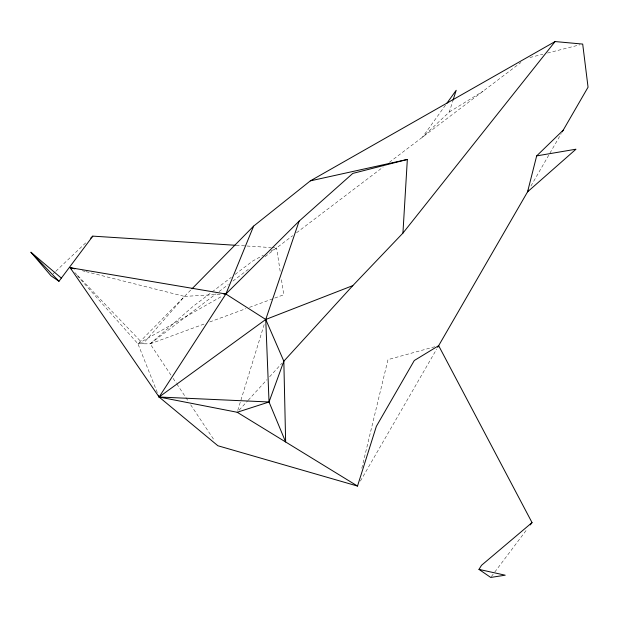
<?xml version="1.0" encoding="UTF-8"?>
<svg xmlns="http://www.w3.org/2000/svg" width="619" height="619" viewBox="0 0 619 619"><rect width="100%" height="100%" fill="white"/><g stroke="black" fill="none" stroke-linecap="round" stroke-linejoin="round"><path stroke-width="0.46" stroke-dasharray="3.1 2.32" d="M361.806 468.266L387.989 359.624L435.884 346.447M237.766 410.428L264.607 323.149M445.487 105.168L422.382 137.263L449.301 112.008L452.752 101.152M360.413 481.048L436.72 349.023M530.94 186.01L561.263 133.549M491.308 576.668L494.217 572.807M494.798 572.033L527.388 528.781M220.101 294.342L184.524 296.4L143.012 343.8L77.483 275.347M239.151 410.142L247.569 400.919M248.211 400.207L266.998 379.633M269.59 376.793L281.893 363.314M157.334 392.585L137.936 343.777L191.294 289.506M53.126 273.846L55.215 271.865M55.903 271.199L85.84 242.749M77.166 275.563L137.936 343.777L150.177 343.839L193.051 306.397L211.404 292.439M212.17 291.858L231.297 277.312M235.119 274.403L252.714 261.025L263.408 255.152M170.976 375.137L150.177 343.839L216.054 293.847M219.118 291.518L228.318 284.539M232.914 281.057L249 268.847M265.087 256.637L292.694 235.684M296.524 232.775L383.238 166.968M389.382 162.31L520.919 62.48M449.301 112.008L483.052 91.217M137.936 343.777L222.523 295.905M270.812 251.082L276.577 247.917L280.392 272.77M150.177 343.839L205.237 323.613M209.756 321.95L245.859 308.688M249.472 307.357L273.838 298.404M274.743 298.072L283.773 294.76L281.274 278.504M529.926 57.513L542.886 54.217M547.513 53.041L579.918 44.792M236.164 245.325L270.805 247.546M271.764 247.608L276.577 247.917M82.319 270.727L85.128 271.432M86.072 271.664L184.524 296.4M74.806 272.553L76.818 274.65M173.103 378.348L176.307 383.161M176.841 383.958L185.367 396.802M185.901 397.599L188.571 401.615M190.698 404.826L214.692 440.929"/><path stroke-width="0.93" d="M530.297 524.912L532.038 522.598L438.654 345.681L414.281 360.521L376.344 426.359L357.511 486.062L217.896 445.75L159.098 397.019L70.125 267.663L225.873 294.01L265.737 319.474L283.835 361.187L285.645 441.981L269.033 401.986L283.835 361.187L352.822 285.614L402.93 233.1L407.341 159.454L310.343 180.864L253.612 226.128L191.975 288.818M536.665 155.895L527.566 191.836L575.987 149.202L536.665 155.895L563.182 130.214M453.038 100.247L456.195 90.289L446.616 103.605M407.341 159.454L352.791 173.413L299.109 221.145L265.737 319.474L269.033 401.986L237.201 412.269L159.098 397.019L158.394 395.247M253.612 226.128L225.873 294.01L159.098 397.019L269.033 401.986M437.687 347.352L528.533 190.172M562.222 131.886L588.05 87.194L582.696 44.081L555.088 41.558L310.343 180.864M478.974 569.387L505.205 575.198L490.72 577.442L478.974 569.387L481.528 565.294L532.038 522.598M61.281 278.039L30.95 252.25L51.037 275.834L58.975 281.281L92.804 236.133L235.205 245.263M402.93 233.1L555.088 41.558M299.109 221.145L225.873 294.01L223.946 294.118M90.714 238.122L92.804 236.133M159.098 397.019L265.737 319.474L352.822 285.614M71.409 269.103L70.125 267.663L74.814 268.839M237.201 412.269L357.511 486.062M30.95 252.25L58.975 281.281M70.125 267.663L71.464 269.064"/></g></svg>
